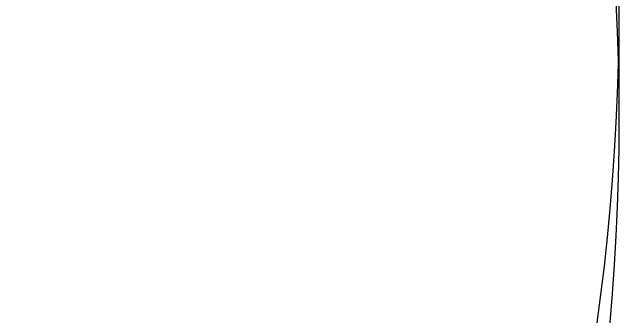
# Model space of a CAD drawing. Extents: x -60 to 60, y -153 to -30.
# Drawn here: x 43.97 to 60, y -98.23 to -90.17 of the extents above; entities that cross this region are included whole.
import ezdxf

# ---------------------------------------------------------------- set-up
doc = ezdxf.new("R2010")
doc.units = 0
doc.layers.add('Cut051006', color=7, linetype='CONTINUOUS')

msp = doc.modelspace()

# ---------------------------------------------------------------- linework, layer by layer
at = {"layer": 'Cut051006'}
msp.add_line((60, -90, 57.3248), (60, -93, 57.3248), dxfattribs=at)
msp.add_line((60, -90, 57.3248), (60, -93, 57.3248), dxfattribs=at)
for centre in [(0, -90), (0, -90), (0, -93), (0, -93)]:
    msp.add_circle(centre, 60, dxfattribs=at)

doc.saveas('drawing.dxf')
